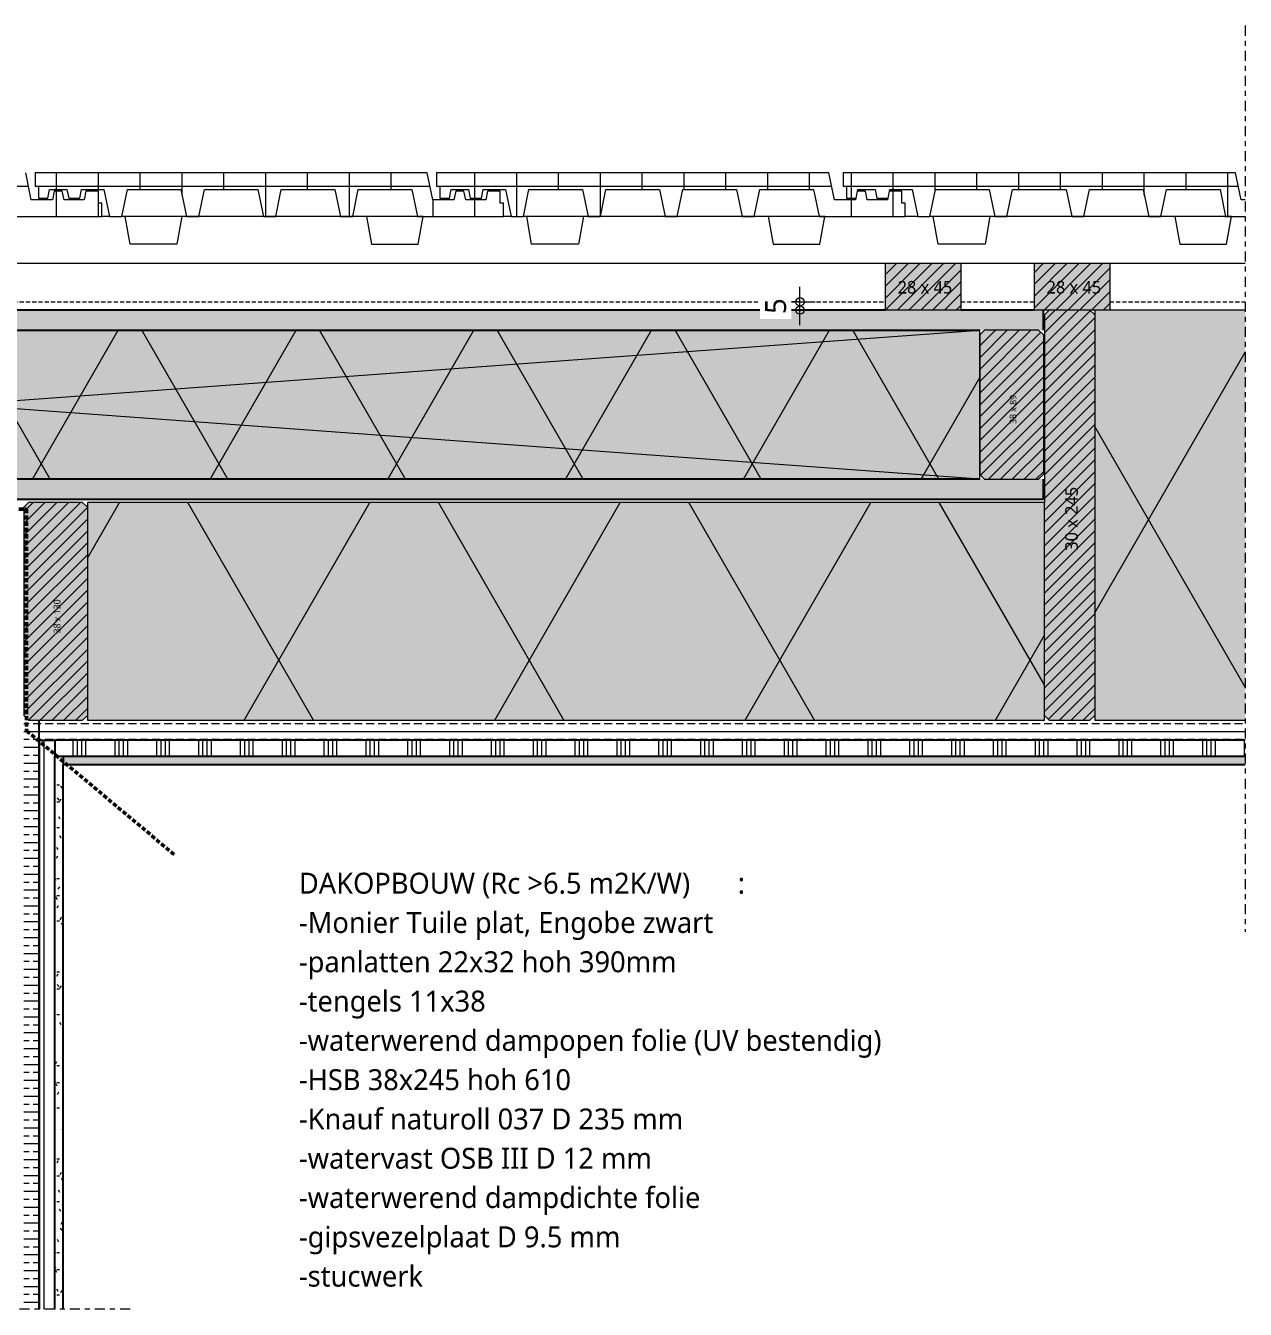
# Model space of a CAD drawing. Header units: millimetres. Extents: x 2927 to 18500, y -7154 to 6447.
# Drawn here: x 9832 to 10560, y 4279 to 5046 of the extents above; entities that cross this region are included whole.
import ezdxf

# ---------------------------------------------------------------- set-up
doc = ezdxf.new("R2010")
doc.units = ezdxf.units.MM
doc.linetypes.add('MV_center', pattern=[15, 6, -3, 3, -3])
doc.linetypes.add('MV_hidden', pattern=[3.75, 2.5, -1.25])
for name, color, linetype, lineweight in [('A-ANNO-DIMS', 211, 'Continuous', 13), ('A-ANNO-DIMS-5', 211, 'Continuous', 13), ('A-ANNO-NOTE', 131, 'Continuous', 18), ('A-DETL', 90, 'Continuous', 13), ('A-DETL-GENF', 92, 'Continuous', 18), ('A-DETL-MEDM', 33, 'Continuous', 18), ('G-ANNO-TEXT', 231, 'Continuous', 13)]:
    doc.layers.add(name, color=color, linetype=linetype, lineweight=lineweight)
doc.styles.add('Segoe UI', font='segoeui.ttf', dxfattribs={"height": 7.5})
doc.styles.add('Segoe UI_1', font='segoeui.ttf', dxfattribs={"height": 4})
doc.styles.add('Segoe UI_3', font='segoeui.ttf', dxfattribs={"height": 12.5})
doc.styles.add('Segoe UI_B', font='segoeui.ttf', dxfattribs={"height": 12.5})
doc.dimstyles.new('2_5_mm', dxfattribs={"dimscale": 304.8, "dimtxt": 13.092049, "dimasz": 0.016404, "dimexe": 0.029528, "dimexo": 0.0625, "dimgap": 0.014764, "dimtad": 1, "dimdec": 0, "dimzin": 0, "dimdsep": 46, "dimtxsty": 'Segoe UI_3', "dimblk1": 'DOTBLANK', "dimblk2": 'DOTBLANK', "dimsah": 1, "dimcen": 0.09, "dimdle": 0.029528, "dimazin": 0, "dimtfac": 1, "dimtdec": 4, "dimtix": 1, "dimtmove": 0, "dimatfit": 3, "dimfxl": 0.029528, "dimfxlon": 1, "dimtvp": 1, "dimtfill": 1, "dimtolj": 1, "dimtzin": 0, "dimarcsym": 2})
pattern_1 = [(0, (0, 0), (20.32, 5.08), [1.676, -13.564, 1.676, -13.564, -81.28]), (0, (0, 0), (20.32, 5.08), [-30.48, 1.676, -28.804, 1.676, -13.564, -35.56]), (0, (0, 0), (20.32, 5.08), [-76.2, 1.676, -8.484, 1.676, -23.724]), (120, (7.62, 2.54), (-14.559409, 15.0576362), [1.676, -13.564, 1.676, -13.564, -81.28]), (120, (7.62, 2.54), (-14.559409, 15.0576362), [-30.48, 1.676, -28.804, 1.676, -13.564, -35.56]), (120, (7.62, 2.54), (-14.559409, 15.0576362), [-76.2, 1.676, -8.484, 1.676, -23.724]), (240, (10.16, 12.7), (-5.760591, -20.1376362), [1.676, -13.564, 1.676, -13.564, -81.28]), (240, (10.16, 12.7), (-5.760591, -20.1376362), [-30.48, 1.676, -28.804, 1.676, -13.564, -35.56]), (240, (10.16, 12.7), (-5.760591, -20.1376362), [-76.2, 1.676, -8.484, 1.676, -23.724])]
pattern_2 = [(0, (0, 0), (0, 9.476), []), (0, (0, 4.738), (0, 9.476), [4.738, -2.369])]
pattern_3 = [(90, (10, 0), (-25, 1e-15), []), (90, (12.5, 0), (-25, 1e-15), []), (90, (15, 0), (-25, 1e-15), []), (90, (17.5, 0), (-25, 1e-15), [])]
pattern_4 = [(0, (0, 0), (0, 25), []), (90, (0, 0), (-25, 1e-15), [])]

# ---------------------------------------------------------------- blocks, each defined once
blk = doc.blocks.new('42 isolatie - Type 1-3770587-Details Domera')
at = {"layer": 'A-DETL-GENF'}
blk.add_hatch(color=256, dxfattribs=at).paths.add_polyline_path([(90.28, 0.8), (90.28, 245.8), (0.28, 245.8), (0.28, 0.8)])
at = {"layer": 'A-DETL-GENF', "lineweight": 13}
h = blk.add_hatch(dxfattribs=at)
h.set_pattern_fill('FP_1', color=256, style=0, pattern_type=2)
h.set_pattern_definition([(60, (-7106.72, 250.62), (-216.506, 125), []), (120, (-7106.72, 250.62), (-216.506, -125), [])])
h.paths.add_polyline_path([(90.28, 0.8), (90.28, 245.8), (0.28, 245.8), (0.28, 0.8)])
at = {"layer": 'A-DETL-GENF'}
for p, q in [((0.28, 245.8), (0.28, 242.97)), ((90.28, 245.8), (9.28, 245.8)), ((90.28, 245.8), (9.28, 245.8)), ((0.28, 242.97), (0.28, 3.63)), ((0.28, 3.63), (0.28, 0.8)), ((0.28, 0.8), (90.28, 0.8)), ((0.28, 0.8), (90.28, 0.8))]:
    blk.add_line(p, q, dxfattribs=at)
blk = doc.blocks.new('00 hout_rechthoekig_sls - SLS 38x130-4309769-Details Domera')
at = {"layer": 'A-DETL-GENF'}
blk.add_hatch(color=256, dxfattribs=at).paths.add_polyline_path([(130, -35.17), (130, -2.83), (127.17, 0), (2.83, 0), (0, -2.83), (0, -35.17), (2.83, -38), (127.17, -38)])
at = {"layer": 'A-DETL-MEDM', "lineweight": 13}
h = blk.add_hatch(dxfattribs=at)
h.set_pattern_fill('FP_27', color=256, style=0, pattern_type=2)
h.set_pattern_definition([(135, (4761.016, -9868.421), (-3.535534, -3.535534), [])])
h.paths.add_polyline_path([(130, -2.83), (127.17, 0), (2.83, 0), (0, -2.83), (0, -35.17), (2.83, -38), (127.17, -38), (130, -35.17)])
at = {"layer": 'A-DETL-MEDM'}
for p, q in [((0, -2.83), (2.83, 0)), ((2.83, 0), (0, -2.83)), ((127.17, 0), (130, -2.83)), ((0, -2.83), (0, -35.17)), ((127.17, 0), (130, -2.83)), ((130, -35.17), (130, -2.83)), ((2.83, -38), (0, -35.17)), ((0, -35.17), (2.83, -38)), ((2.83, -38), (127.17, -38)), ((130, -35.17), (127.17, -38)), ((127.17, -38), (130, -35.17))]:
    blk.add_line(p, q, dxfattribs=at)
blk = doc.blocks.new('42 isolatie - Type 1-3770469-Details Domera')
at = {"layer": 'A-DETL-GENF'}
blk.add_hatch(color=256, dxfattribs=at).paths.add_polyline_path([(1218.57, 0.8), (1218.57, 89.8), (0.28, 89.8), (0.28, 0.8), (975.08, 0.8)])
at = {"layer": 'A-DETL-GENF', "lineweight": 13}
h = blk.add_hatch(dxfattribs=at)
h.set_pattern_fill('FP_28', color=256, style=0, pattern_type=2)
h.set_pattern_definition([(60, (-357.56, 184.11), (-79.6743, 46), []), (120, (-357.56, 184.11), (-79.6743, -46), [])])
h.paths.add_polyline_path([(1218.57, 0.8), (1218.57, 89.8), (0.28, 89.8), (0.28, 0.8), (975.08, 0.8)])
at = {"layer": 'A-DETL-GENF'}
for p, q in [((1218.57, 89.8), (0.28, 89.8)), ((0.28, 89.8), (0.28, 86.97)), ((0.28, 86.97), (0.28, 3.63)), ((1218.57, 86.97), (1218.57, 89.8)), ((1218.57, 3.63), (1218.57, 86.97)), ((0.28, 3.63), (0.28, 0.8)), ((0.28, 0.8), (1218.57, 0.8)), ((1218.57, 0.8), (1218.57, 3.63))]:
    blk.add_line(p, q, dxfattribs=at)
blk = doc.blocks.new('00 hout_rechthoekig_sls - SLS 38x89-V10-Details Domera')
at = {"layer": 'A-DETL-GENF'}
blk.add_hatch(color=256, dxfattribs=at).paths.add_polyline_path([(89, -2.83), (86.17, 0), (2.83, 0), (0, -2.83), (0, -35.17), (2.83, -38), (86.17, -38), (89, -35.17)])
at = {"layer": 'A-DETL-MEDM', "lineweight": 13}
h = blk.add_hatch(dxfattribs=at)
h.set_pattern_fill('FP_30', color=256, style=0, pattern_type=2)
h.set_pattern_definition([(135, (4864.016, -10439.712), (-3.535534, -3.535534), [])])
h.paths.add_polyline_path([(89, -2.83), (86.17, 0), (2.83, 0), (0, -2.83), (0, -35.17), (2.83, -38), (86.17, -38), (89, -35.17)])
at = {"layer": 'A-DETL-MEDM'}
for p, q in [((0, -2.83), (2.83, 0)), ((2.83, 0), (0, -2.83)), ((2.83, 0), (86.17, 0)), ((86.17, 0), (89, -2.83)), ((0, -2.83), (0, -35.17)), ((86.17, 0), (89, -2.83)), ((89, -35.17), (89, -2.83)), ((2.83, -38), (0, -35.17)), ((0, -35.17), (2.83, -38)), ((2.83, -38), (86.17, -38)), ((89, -35.17), (86.17, -38)), ((86.17, -38), (89, -35.17))]:
    blk.add_line(p, q, dxfattribs=at)
blk = doc.blocks.new('00 hout_rechthoekig_sls - SLS 30x245-4309770-Details Domera')
at = {"layer": 'A-DETL-GENF'}
blk.add_hatch(color=256, dxfattribs=at).paths.add_polyline_path([(245, -27.17), (245, -2.83), (242.17, 0), (2.83, 0), (0, -2.83), (0, -27.17), (2.83, -30), (242.17, -30)])
at = {"layer": 'A-DETL-MEDM', "lineweight": 13}
h = blk.add_hatch(dxfattribs=at)
h.set_pattern_fill('FP_31', color=256, style=0, pattern_type=2)
h.set_pattern_definition([(135, (4876.016, -10470.421), (-3.535534, -3.535534), [])])
h.paths.add_polyline_path([(245, -27.17), (245, -2.83), (242.17, 0), (2.83, 0), (0, -2.83), (0, -27.17), (2.83, -30), (242.17, -30)])
at = {"layer": 'A-DETL-MEDM'}
for p, q in [((0, -2.83), (2.83, 0)), ((2.83, 0), (0, -2.83)), ((2.83, 0), (242.17, 0)), ((242.17, 0), (245, -2.83)), ((242.17, 0), (245, -2.83)), ((245, -27.17), (245, -2.83)), ((2.83, -30), (0, -27.17)), ((0, -27.17), (2.83, -30)), ((2.83, -30), (115, -30)), ((245, -27.17), (242.17, -30)), ((242.17, -30), (245, -27.17))]:
    blk.add_line(p, q, dxfattribs=at)
blk = doc.blocks.new('42 isolatie - Type 1-3770528-Details Domera')
at = {"layer": 'A-DETL-GENF'}
blk.add_hatch(color=256, dxfattribs=at).paths.add_polyline_path([(572.28, 0.8), (572.28, 130.8), (0.28, 130.8), (0.28, 0.8), (290.08, 0.8)])
at = {"layer": 'A-DETL-GENF', "lineweight": 13}
h = blk.add_hatch(dxfattribs=at)
h.set_pattern_fill('FP_32', color=256, style=0, pattern_type=2)
h.set_pattern_definition([(60, (-268.18, 130.8), (-112.237, 64.8), []), (120, (-268.18, 130.8), (-112.237, -64.8), [])])
h.paths.add_polyline_path([(572.28, 0.8), (572.28, 130.8), (0.28, 130.8), (0.28, 0.8), (290.08, 0.8)])
at = {"layer": 'A-DETL-GENF'}
for p, q in [((572.28, 130.8), (0.28, 130.8)), ((0.28, 130.8), (0.28, 0.8)), ((572.28, 130.8), (0.28, 130.8)), ((0.28, 130.8), (0.28, 0.8)), ((572.28, 0.8), (572.28, 130.8)), ((572.28, 0.8), (572.28, 130.8)), ((0.28, 0.8), (572.28, 0.8)), ((0.28, 0.8), (572.28, 0.8))]:
    blk.add_line(p, q, dxfattribs=at)
blk = doc.blocks.new('00 hout_rechthoekig_sls - Vuren Gewolmaniseerd 28x45-V11-Details Domera')
at = {"layer": 'A-DETL-GENF', "lineweight": 13}
blk.add_hatch(color=256, dxfattribs=at).paths.add_polyline_path([(45, -28), (45, 0), (0, 0), (0, -28)])
at = {"layer": 'A-DETL-MEDM', "lineweight": 13}
h = blk.add_hatch(dxfattribs=at)
h.set_pattern_fill('FP_33', color=256, style=0, pattern_type=2)
h.set_pattern_definition([(45, (-10434.421, -4904.016), (-3.535534, 3.535534), [])])
h.paths.add_polyline_path([(45, -28), (45, 0), (0, 0), (0, -28)])
at = {"layer": 'A-DETL-MEDM'}
for p, q in [((0, 0), (45, 0)), ((0, -28), (0, 0)), ((45, 0), (45, -28)), ((45, 0), (45, -28)), ((45, 0), (45, -28)), ((45, -28), (0, -28)), ((45, -28), (0, -28))]:
    blk.add_line(p, q, dxfattribs=at)
blk = doc.blocks.new('NLRS_00_DI_maskeer - Type 1-4234562-Details Domera')
at = {"layer": 'A-DETL-GENF', "linetype": 'MV_center'}
blk.add_line((350.5, 0), (-100, 0), dxfattribs=at)
blk = doc.blocks.new('00 hout_rechthoekig_sls - Vuren Gewolmaniseerd 28x45-V87-Details Domera')
at = {"layer": 'A-DETL-GENF', "lineweight": 13}
blk.add_hatch(color=256, dxfattribs=at).paths.add_polyline_path([(45, -28), (45, 0), (0, 0), (0, -28)])
at = {"layer": 'A-DETL-MEDM', "lineweight": 13}
h = blk.add_hatch(dxfattribs=at)
h.set_pattern_fill('FP_136', color=256, style=0, pattern_type=2)
h.set_pattern_definition([(45, (-10345.421, -4904.016), (-3.535534, 3.535534), [])])
h.paths.add_polyline_path([(45, -28), (45, 0), (0, 0), (0, -28)])
at = {"layer": 'A-DETL-MEDM'}
for p, q in [((0, 0), (45, 0)), ((0, -28), (0, 0)), ((45, 0), (45, -28)), ((45, 0), (45, -28)), ((45, 0), (45, -28)), ((45, -28), (0, -28)), ((45, -28), (0, -28))]:
    blk.add_line(p, q, dxfattribs=at)
blk = doc.blocks.new('NLRS_00_DI_maskeer - Type 1-4234561-Details Domera')
at = {"layer": 'A-DETL-GENF', "linetype": 'MV_center'}
blk.add_line((-100, 0), (441.5, 0), dxfattribs=at)
blk = doc.blocks.new('DIMBLOCK304-Details Domera')
at = {"layer": 'A-ANNO-DIMS-5'}
for p, q in [((10294.28, 4867.02), (10294.28, 4890.02)), ((10294.28, 4881.02), (10285.28, 4881.02)), ((10294.28, 4881.02), (10303.28, 4881.02)), ((10294.28, 4876.02), (10285.28, 4876.02)), ((10294.28, 4876.02), (10303.28, 4876.02))]:
    blk.add_line(p, q, dxfattribs=at)
for centre in [(10294.28, 4881.02), (10294.28, 4876.02)]:
    blk.add_circle(centre, 2.5, dxfattribs=at)
at = {"layer": 'A-ANNO-DIMS-5', "color": 0, "insert": (10273.47, 4873.76), "char_height": 12.5, "width": 11.4258, "attachment_point": 1, "rotation": 90, "line_spacing_factor": 1.142579, "style": 'Segoe UI_3', "bg_fill": 3, "box_fill_scale": 1.25, "bg_fill_color": 9, "bg_fill_true_color": 13158600, "bg_fill_transparency": 0}
blk.add_mtext('5', dxfattribs=at)
blk = doc.blocks.new('_DotBlank')
at = {"color": 0, "linetype": 'ByBlock', "lineweight": -2}
blk.add_line((-0.5, 0), (-1, 0), dxfattribs=at)
blk.add_circle((0, 0), 0.5, dxfattribs=at)

msp = doc.modelspace()

# ---------------------------------------------------------------- hatches: boundary and pattern name
at = {"layer": 'A-DETL-GENF', "lineweight": 13}
h = msp.add_hatch(dxfattribs=at)
h.set_pattern_fill('FP_2', color=253, style=0, pattern_type=2)
h.set_pattern_definition(pattern_4)
h.paths.add_polyline_path([(9825.67, 4932.02), (9877.13, 4932.02), (9877.13, 4940.02), (9875.13, 4940.02), (9875.13, 4947.02), (9867.57, 4947.02), (9866.51, 4942.02), (9854.51, 4942.02), (9853.45, 4947.02), (9848.57, 4947.02), (9847.51, 4942.02), (9834.9, 4942.02), (9831.55, 4958.02), (9597.13, 4958.02), (9597.13, 4950.02), (9599.13, 4950.02), (9599.13, 4943.02), (9604.82, 4943.02), (9605.88, 4948.02), (9616.19, 4948.02), (9617.25, 4943.02), (9623.95, 4943.02), (9625.01, 4948.02), (9638.32, 4948.02), (9641.67, 4932.02), (9648.97, 4932.02), (9652.32, 4948.02), (9684.32, 4948.02), (9687.67, 4932.02), (9694.97, 4932.02), (9698.32, 4948.02), (9730.32, 4948.02), (9733.67, 4932.02), (9740.97, 4932.02), (9744.32, 4948.02), (9776.32, 4948.02), (9779.67, 4932.02), (9786.97, 4932.02), (9790.32, 4948.02), (9822.32, 4948.02)])
h = msp.add_hatch(dxfattribs=at)
h.set_pattern_fill('FP_2', color=253, style=0, pattern_type=2)
h.set_pattern_definition(pattern_4)
h.paths.add_polyline_path([(9888.97, 4932.02), (9892.32, 4948.02), (9924.32, 4948.02), (9927.67, 4932.02), (9934.97, 4932.02), (9938.32, 4948.02), (9970.32, 4948.02), (9973.67, 4932.02), (9980.97, 4932.02), (9984.32, 4948.02), (10016.32, 4948.02), (10019.67, 4932.02), (10026.97, 4932.02), (10030.32, 4948.02), (10062.32, 4948.02), (10065.67, 4932.02), (10117.13, 4932.02), (10117.13, 4940.02), (10115.13, 4940.02), (10115.13, 4947.02), (10107.57, 4947.02), (10106.51, 4942.02), (10094.51, 4942.02), (10093.45, 4947.02), (10088.57, 4947.02), (10087.51, 4942.02), (10074.9, 4942.02), (10071.55, 4958.02), (9837.13, 4958.02), (9837.13, 4950.02), (9839.13, 4950.02), (9839.13, 4943.02), (9844.82, 4943.02), (9845.88, 4948.02), (9856.19, 4948.02), (9857.25, 4943.02), (9863.95, 4943.02), (9865.01, 4948.02), (9878.32, 4948.02), (9881.67, 4932.02), (9882.92, 4932.02)])
h = msp.add_hatch(dxfattribs=at)
h.set_pattern_fill('FP_2', color=253, style=0, pattern_type=2)
h.set_pattern_definition(pattern_4)
h.paths.add_polyline_path([(10357.13, 4932.02), (10357.13, 4940.02), (10355.13, 4940.02), (10355.13, 4947.02), (10347.8, 4947.02), (10346.95, 4943.02), (10346.72, 4943.02), (10346.51, 4942.02), (10334.51, 4942.02), (10333.45, 4947.02), (10328.66, 4947.02), (10327.82, 4943.02), (10327.72, 4943.02), (10327.51, 4942.02), (10314.9, 4942.02), (10311.55, 4958.02), (10077.13, 4958.02), (10077.13, 4950.02), (10079.13, 4950.02), (10079.13, 4943.02), (10084.82, 4943.02), (10085.88, 4948.02), (10096.19, 4948.02), (10097.25, 4943.02), (10103.95, 4943.02), (10105.01, 4948.02), (10118.32, 4948.02), (10121.67, 4932.02), (10128.97, 4932.02), (10132.32, 4948.02), (10164.32, 4948.02), (10167.67, 4932.02), (10174.97, 4932.02), (10178.32, 4948.02), (10210.32, 4948.02), (10213.67, 4932.02), (10220.97, 4932.02), (10224.32, 4948.02), (10256.32, 4948.02), (10259.67, 4932.02), (10266.97, 4932.02), (10270.32, 4948.02), (10302.32, 4948.02), (10305.67, 4932.02)])
h = msp.add_hatch(dxfattribs=at)
h.set_pattern_fill('FP_2', color=253, style=0, pattern_type=2)
h.set_pattern_definition(pattern_4)
h.paths.add_polyline_path([(10410.67, 4932.02), (10417.97, 4932.02), (10421.32, 4948.02), (10453.32, 4948.02), (10456.67, 4932.02), (10463.97, 4932.02), (10467.32, 4948.02), (10499.32, 4948.02), (10502.67, 4932.02), (10509.97, 4932.02), (10513.32, 4948.02), (10545.32, 4948.02), (10548.67, 4932.02), (10560.42, 4932.02), (10560.42, 4942.02), (10557.9, 4942.02), (10554.55, 4958.02), (10320.13, 4958.02), (10320.13, 4950.02), (10322.13, 4950.02), (10322.13, 4943.02), (10327.82, 4943.02), (10328.88, 4948.02), (10339.19, 4948.02), (10340.25, 4943.02), (10346.95, 4943.02), (10348.01, 4948.02), (10361.32, 4948.02), (10364.67, 4932.02), (10371.97, 4932.02), (10375.32, 4948.02), (10407.32, 4948.02)])
h = msp.add_hatch(dxfattribs=at)
h.set_pattern_fill('FP_4', color=250, style=0, pattern_type=2)
h.set_pattern_definition(pattern_2)
h.paths.add_polyline_path([(9148.25, 4864.02), (10439.71, 4864.02), (10439.71, 4876.02), (9145.42, 4876.02), (9145.42, 4871.02), (9145.57, 4871.02), (9145.57, 4864.02)])
h = msp.add_hatch(dxfattribs=at)
h.set_pattern_fill('FP_4', color=250, style=0, pattern_type=2)
h.set_pattern_definition(pattern_2)
h.paths.add_polyline_path([(9149.42, 4763.02), (10439.71, 4763.02), (10439.71, 4775.02), (9145.57, 4775.02), (9145.57, 4763.02), (9148.25, 4763.02)])
h = msp.add_hatch(dxfattribs=at)
h.set_pattern_fill('FP_4', color=250, style=0, pattern_type=2)
h.set_pattern_definition(pattern_2)
h.paths.add_polyline_path([(9830.42, 4278.91), (9839.42, 4278.91), (9839.42, 4631.02), (9830.42, 4631.02), (9830.42, 4443.2)])
h = msp.add_hatch(dxfattribs=at)
h.set_pattern_fill('FP_4', color=250, style=0, pattern_type=2)
h.set_pattern_definition(pattern_2)
h.paths.add_polyline_path([(10560.42, 4619.02), (10560.42, 4631.02), (9839.42, 4631.02), (9839.42, 4619.02), (10470.42, 4619.02)])
h = msp.add_hatch(dxfattribs=at)
h.set_pattern_fill('FP_6', color=253, style=0, pattern_type=2)
h.set_pattern_definition(pattern_3)
h.paths.add_polyline_path([(9848.92, 4278.91), (9848.92, 4619.02), (9839.42, 4619.02), (9839.42, 4278.91)])
h = msp.add_hatch(dxfattribs=at)
h.set_pattern_fill('FP_6', color=253, style=0, pattern_type=2)
h.set_pattern_definition(pattern_3)
h.paths.add_polyline_path([(10560.42, 4609.52), (10560.42, 4619.02), (9848.92, 4619.02), (9848.92, 4609.52), (10158.22, 4609.52)])
h = msp.add_hatch(dxfattribs=at)
h.set_pattern_fill('FP_5', color=253, style=0, pattern_type=2)
h.set_pattern_definition(pattern_1)
h.paths.add_polyline_path([(9853.92, 4278.91), (9853.92, 4609.52), (9848.92, 4609.52), (9848.92, 4278.91)])
h = msp.add_hatch(dxfattribs=at)
h.set_pattern_fill('FP_5', color=253, style=0, pattern_type=2)
h.set_pattern_definition(pattern_1)
h.paths.add_polyline_path([(10560.42, 4604.52), (10560.42, 4609.52), (9853.92, 4609.52), (9853.92, 4604.52), (10158.22, 4604.52)])

# ---------------------------------------------------------------- linework, layer by layer
at = {"layer": 'A-DETL', "lineweight": 18}
for p, q in [((9834.9, 4942.02), (9831.55, 4958.02)), ((9837.13, 4958.02), (9837.13, 4950.02)), ((10071.55, 4958.02), (9837.13, 4958.02)), ((10074.9, 4942.02), (10071.55, 4958.02)), ((10077.13, 4958.02), (10077.13, 4950.02)), ((10311.55, 4958.02), (10077.13, 4958.02)), ((10314.9, 4942.02), (10311.55, 4958.02)), ((10320.13, 4958.02), (10320.13, 4950.02)), ((10554.55, 4958.02), (10320.13, 4958.02)), ((10557.9, 4942.02), (10554.55, 4958.02)), ((9837.13, 4950.02), (9839.13, 4950.02)), ((9839.13, 4950.02), (9839.13, 4943.02)), ((9844.82, 4943.02), (9845.88, 4948.02)), ((9845.88, 4948.02), (9856.19, 4948.02)), ((9856.19, 4948.02), (9857.25, 4943.02)), ((9863.95, 4943.02), (9865.01, 4948.02)), ((9865.01, 4948.02), (9878.32, 4948.02)), ((9878.32, 4948.02), (9881.67, 4932.02)), ((9888.97, 4932.02), (9892.32, 4948.02)), ((9892.32, 4948.02), (9924.32, 4948.02)), ((9924.32, 4948.02), (9927.67, 4932.02)), ((9934.97, 4932.02), (9938.32, 4948.02)), ((9938.32, 4948.02), (9970.32, 4948.02)), ((9970.32, 4948.02), (9973.67, 4932.02)), ((9980.97, 4932.02), (9984.32, 4948.02)), ((9984.32, 4948.02), (10016.32, 4948.02)), ((10016.32, 4948.02), (10019.67, 4932.02)), ((10026.97, 4932.02), (10030.32, 4948.02)), ((10030.32, 4948.02), (10062.32, 4948.02)), ((10062.32, 4948.02), (10065.67, 4932.02)), ((10077.13, 4950.02), (10079.13, 4950.02)), ((10079.13, 4950.02), (10079.13, 4943.02)), ((10084.82, 4943.02), (10085.88, 4948.02)), ((10085.88, 4948.02), (10096.19, 4948.02)), ((10096.19, 4948.02), (10097.25, 4943.02)), ((10103.95, 4943.02), (10105.01, 4948.02)), ((10105.01, 4948.02), (10118.32, 4948.02)), ((10118.32, 4948.02), (10121.67, 4932.02)), ((10128.97, 4932.02), (10132.32, 4948.02)), ((10132.32, 4948.02), (10164.32, 4948.02)), ((10164.32, 4948.02), (10167.67, 4932.02)), ((10174.97, 4932.02), (10178.32, 4948.02)), ((10178.32, 4948.02), (10210.32, 4948.02)), ((10210.32, 4948.02), (10213.67, 4932.02)), ((10220.97, 4932.02), (10224.32, 4948.02)), ((10224.32, 4948.02), (10256.32, 4948.02)), ((10256.32, 4948.02), (10259.67, 4932.02)), ((10266.97, 4932.02), (10270.32, 4948.02)), ((10270.32, 4948.02), (10302.32, 4948.02)), ((10302.32, 4948.02), (10305.67, 4932.02)), ((10320.13, 4950.02), (10322.13, 4950.02)), ((10322.13, 4950.02), (10322.13, 4943.02)), ((10327.82, 4943.02), (10328.88, 4948.02)), ((10328.88, 4948.02), (10339.19, 4948.02)), ((10339.19, 4948.02), (10340.25, 4943.02)), ((10346.95, 4943.02), (10348.01, 4948.02)), ((10348.01, 4948.02), (10361.32, 4948.02)), ((10361.32, 4948.02), (10364.67, 4932.02)), ((10371.97, 4932.02), (10375.32, 4948.02)), ((10375.32, 4948.02), (10407.32, 4948.02)), ((10407.32, 4948.02), (10410.67, 4932.02)), ((10417.97, 4932.02), (10421.32, 4948.02)), ((10421.32, 4948.02), (10453.32, 4948.02)), ((10453.32, 4948.02), (10456.67, 4932.02)), ((10463.97, 4932.02), (10467.32, 4948.02)), ((10467.32, 4948.02), (10499.32, 4948.02)), ((10499.32, 4948.02), (10502.67, 4932.02)), ((10509.97, 4932.02), (10513.32, 4948.02)), ((10513.32, 4948.02), (10545.32, 4948.02)), ((10545.32, 4948.02), (10548.67, 4932.02)), ((9847.51, 4942.02), (9834.9, 4942.02)), ((9839.13, 4943.02), (9844.82, 4943.02)), ((9848.57, 4947.02), (9847.51, 4942.02)), ((9853.45, 4947.02), (9848.57, 4947.02)), ((9854.51, 4942.02), (9853.45, 4947.02)), ((9866.51, 4942.02), (9854.51, 4942.02)), ((9857.25, 4943.02), (9863.95, 4943.02)), ((9867.57, 4947.02), (9866.51, 4942.02)), ((9875.13, 4947.02), (9867.57, 4947.02)), ((9875.13, 4940.02), (9875.13, 4947.02)), ((10087.51, 4942.02), (10074.9, 4942.02)), ((10079.13, 4943.02), (10084.82, 4943.02)), ((10088.57, 4947.02), (10087.51, 4942.02)), ((10093.45, 4947.02), (10088.57, 4947.02)), ((10094.51, 4942.02), (10093.45, 4947.02)), ((10106.51, 4942.02), (10094.51, 4942.02)), ((10097.25, 4943.02), (10103.95, 4943.02)), ((10107.57, 4947.02), (10106.51, 4942.02)), ((10115.13, 4947.02), (10107.57, 4947.02)), ((10115.13, 4940.02), (10115.13, 4947.02)), ((10327.51, 4942.02), (10314.9, 4942.02)), ((10322.13, 4943.02), (10327.82, 4943.02)), ((10327.72, 4943.02), (10327.51, 4942.02)), ((10333.45, 4947.02), (10328.66, 4947.02)), ((10334.51, 4942.02), (10333.45, 4947.02)), ((10346.51, 4942.02), (10334.51, 4942.02)), ((10340.25, 4943.02), (10346.95, 4943.02)), ((10346.72, 4943.02), (10346.51, 4942.02)), ((10355.13, 4947.02), (10347.8, 4947.02)), ((10355.13, 4940.02), (10355.13, 4947.02)), ((10560.42, 4942.02), (10557.9, 4942.02)), ((9877.13, 4940.02), (9875.13, 4940.02)), ((9877.13, 4932.02), (9877.13, 4940.02)), ((10117.13, 4940.02), (10115.13, 4940.02)), ((10117.13, 4932.02), (10117.13, 4940.02)), ((10357.13, 4940.02), (10355.13, 4940.02)), ((10357.13, 4932.02), (10357.13, 4940.02)), ((9825.67, 4932.02), (9877.13, 4932.02)), ((9881.67, 4932.02), (9877.13, 4932.02)), ((9881.67, 4932.02), (9888.97, 4932.02)), ((9927.67, 4932.02), (9888.97, 4932.02)), ((10069.13, 4932.02), (9888.97, 4932.02)), ((9893.9, 4915.39), (9890.97, 4932.02)), ((9924.83, 4932.02), (9921.9, 4915.39)), ((9927.67, 4932.02), (9934.97, 4932.02)), ((9973.67, 4932.02), (9934.97, 4932.02)), ((9973.67, 4932.02), (9980.97, 4932.02)), ((10019.67, 4932.02), (9980.97, 4932.02)), ((10019.67, 4932.02), (10026.97, 4932.02)), ((10065.67, 4932.02), (10026.97, 4932.02)), ((10035.26, 4932.02), (10038.19, 4915.39)), ((10065.67, 4932.02), (10117.13, 4932.02)), ((10066.2, 4915.39), (10069.13, 4932.02)), ((10121.67, 4932.02), (10117.13, 4932.02)), ((10121.67, 4932.02), (10128.97, 4932.02)), ((10167.67, 4932.02), (10128.97, 4932.02)), ((10309.13, 4932.02), (10128.97, 4932.02)), ((10133.9, 4915.39), (10130.97, 4932.02)), ((10164.83, 4932.02), (10161.9, 4915.39)), ((10167.67, 4932.02), (10174.97, 4932.02)), ((10213.67, 4932.02), (10174.97, 4932.02)), ((10213.67, 4932.02), (10220.97, 4932.02)), ((10259.67, 4932.02), (10220.97, 4932.02)), ((10259.67, 4932.02), (10266.97, 4932.02)), ((10305.67, 4932.02), (10266.97, 4932.02)), ((10275.26, 4932.02), (10278.19, 4915.39)), ((10305.67, 4932.02), (10357.13, 4932.02)), ((10306.2, 4915.39), (10309.13, 4932.02)), ((10364.67, 4932.02), (10357.13, 4932.02)), ((10364.67, 4932.02), (10371.97, 4932.02)), ((10410.67, 4932.02), (10371.97, 4932.02)), ((10552.13, 4932.02), (10371.97, 4932.02)), ((10376.9, 4915.39), (10373.97, 4932.02)), ((10407.83, 4932.02), (10404.9, 4915.39)), ((10410.67, 4932.02), (10417.97, 4932.02)), ((10456.67, 4932.02), (10417.97, 4932.02)), ((10456.67, 4932.02), (10463.97, 4932.02)), ((10502.67, 4932.02), (10463.97, 4932.02)), ((10502.67, 4932.02), (10509.97, 4932.02)), ((10548.67, 4932.02), (10509.97, 4932.02)), ((10518.26, 4932.02), (10521.19, 4915.39)), ((10548.67, 4932.02), (10560.42, 4932.02)), ((10549.2, 4915.39), (10552.13, 4932.02)), ((9921.9, 4915.39), (9893.9, 4915.39)), ((10038.19, 4915.39), (10066.2, 4915.39)), ((10161.9, 4915.39), (10133.9, 4915.39)), ((10278.19, 4915.39), (10306.2, 4915.39)), ((10404.9, 4915.39), (10376.9, 4915.39)), ((10521.19, 4915.39), (10549.2, 4915.39)), ((9790.42, 4904.02), (10345.42, 4904.02)), ((10390.42, 4904.02), (10434.42, 4904.02)), ((10479.42, 4904.02), (10560.42, 4904.02)), ((9183.42, 4775.02), (10401.71, 4864.02)), ((10401.71, 4775.02), (9184.13, 4864.02))]:
    msp.add_line(p, q, dxfattribs=at)
at = {"layer": 'A-DETL', "linetype": 'MV_hidden', "lineweight": 18}
for p, q in [((9790.42, 4881.02), (10345.42, 4881.02)), ((10390.42, 4881.02), (10434.42, 4881.02)), ((10479.42, 4881.02), (10560.42, 4881.02))]:
    msp.add_line(p, q, dxfattribs=at)
at = {"layer": 'A-DETL', "lineweight": 25}
for p, q in [((10345.42, 4876.02), (9790.42, 4876.02)), ((10434.42, 4876.02), (10390.42, 4876.02)), ((10439.71, 4864.02), (10439.71, 4876.02)), ((9183.42, 4864.02), (10401.71, 4864.02)), ((10401.71, 4775.02), (9183.42, 4775.02)), ((10439.71, 4763.02), (10439.71, 4775.02)), ((9549.55, 4763.02), (10439.71, 4763.02)), ((9839.42, 4631.02), (9839.42, 4619.02)), ((9839.42, 4619.02), (9839.42, 4278.91)), ((9839.42, 4619.02), (9848.92, 4619.02)), ((10560.42, 4619.02), (9848.92, 4619.02)), ((9848.92, 4619.02), (9848.92, 4609.52)), ((9848.92, 4278.91), (9848.92, 4609.52)), ((9848.92, 4609.52), (10560.42, 4609.52)), ((9853.92, 4609.52), (9853.92, 4604.52)), ((9853.92, 4278.91), (9853.92, 4604.52)), ((9853.92, 4604.52), (10560.42, 4604.52))]:
    msp.add_line(p, q, dxfattribs=at)
at = {"layer": 'A-DETL', "linetype": 'MV_hidden', "lineweight": 50}
for p, q in [((9591.26, 4757.14), (9832.14, 4757.14)), ((9832.14, 4757.14), (9832.14, 4624.64)), ((9832.14, 4624.64), (9920.24, 4550.72))]:
    msp.add_line(p, q, dxfattribs=at)

# ---------------------------------------------------------------- block references
at = {"layer": 'A-DETL-GENF', "linetype": 'MV_center', "rotation": 269.9999999999999}
msp.add_blockref('NLRS_00_DI_maskeer - Type 1-4234561-Details Domera', (10560.42, 4946.02), dxfattribs=at)
at = {"layer": 'A-DETL-GENF'}
for name, p in [('42 isolatie - Type 1-3770587-Details Domera', (10470.14, 4630.22)), ('42 isolatie - Type 1-3770469-Details Domera', (9183.14, 4774.22)), ('42 isolatie - Type 1-3770528-Details Domera', (9868.14, 4630.22))]:
    msp.add_blockref(name, p, dxfattribs=at)
at = {"layer": 'A-DETL-GENF', "linetype": 'MV_center'}
msp.add_blockref('NLRS_00_DI_maskeer - Type 1-4234562-Details Domera', (9543.42, 4278.91), dxfattribs=at)
at = {"layer": 'A-DETL-MEDM', "lineweight": 13}
for name, p in [('00 hout_rechthoekig_sls - Vuren Gewolmaniseerd 28x45-V87-Details Domera', (10345.42, 4904.02)), ('00 hout_rechthoekig_sls - Vuren Gewolmaniseerd 28x45-V11-Details Domera', (10434.42, 4904.02))]:
    msp.add_blockref(name, p, dxfattribs=at)
at = {"layer": 'A-DETL-MEDM', "rotation": 270.0000000000001}
for name, p in [('00 hout_rechthoekig_sls - SLS 30x245-4309770-Details Domera', (10470.42, 4876.02)), ('00 hout_rechthoekig_sls - SLS 38x89-V10-Details Domera', (10439.71, 4864.02)), ('00 hout_rechthoekig_sls - SLS 38x130-4309769-Details Domera', (9868.42, 4761.02))]:
    msp.add_blockref(name, p, dxfattribs=at)

# ---------------------------------------------------------------- texts
at = {"layer": 'A-ANNO-NOTE', "lineweight": 13, "char_height": 7.5, "width": 40.4852, "attachment_point": 1, "style": 'Segoe UI'}
for insert in [(10352.66, 4893.46), (10441.66, 4893.46)]:
    msp.add_mtext('28 x 45', dxfattribs=dict(at, insert=insert))
at = {"layer": 'A-ANNO-NOTE', "lineweight": 13, "attachment_point": 1, "rotation": 90}
for s, insert, char_height, width, style in [('38 x 89', (10419.6, 4807.98), 4, 23.6498, 'Segoe UI_1'), ('30 x 245', (10452.78, 4732.23), 7.5, 47.2996, 'Segoe UI'), ('38 x 130', (9848.31, 4682.83), 4, 27.6582, 'Segoe UI_1')]:
    msp.add_mtext(s, dxfattribs=dict(at, insert=insert, char_height=char_height, width=width, style=style))
at = {"layer": 'G-ANNO-TEXT', "color": 7, "char_height": 12.5, "attachment_point": 1}
for s, insert, width, style in [('DAKOPBOUW (Rc >6.5 m2K/W)', (9994.83, 4539.8), 317.8691, 'Segoe UI_B'), (':', (10257.1, 4539.8), 4.4093, 'Segoe UI_3'), ('-Monier Tuile plat, Engobe zwart ', (9994.83, 4516.32), 312.2573, 'Segoe UI_3'), ('-panlatten 22x32 hoh 390mm', (9994.83, 4492.84), 279.7889, 'Segoe UI_3'), ('-tengels 11x38', (9994.83, 4469.35), 138.6919, 'Segoe UI_3'), ('-waterwerend dampopen folie (UV bestendig)', (9994.83, 4445.87), 430.1053, 'Segoe UI_3'), ('-HSB 38x245 hoh 610', (9994.83, 4422.39), 204.0295, 'Segoe UI_3'), ('-Knauf naturoll 037 D 235 mm ', (9994.83, 4398.91), 292.2151, 'Segoe UI_3'), ('-watervast OSB III D 12 mm', (9994.83, 4375.43), 258.1434, 'Segoe UI_3'), ('-waterwerend dampdichte folie', (9994.83, 4351.95), 294.2193, 'Segoe UI_3'), ('-gipsvezelplaat D 9.5 mm', (9994.83, 4328.46), 238.502, 'Segoe UI_3'), ('-stucwerk', (9994.83, 4304.98), 90.1898, 'Segoe UI_3')]:
    msp.add_mtext(s, dxfattribs=dict(at, insert=insert, width=width, style=style))

# ---------------------------------------------------------------- next in the draw order: dimensions: what is measured, and where the dimension line sits
at = {"layer": 'A-ANNO-DIMS'}
dim = msp.add_linear_dim(base=(10294.28, 4881.02), p1=(10303.28, 4876.02), p2=(10285.28, 4881.02), angle=90, dimstyle='2_5_mm', override={"dimpost": '<>', "dimfxl": 18.681542}, dxfattribs=at)
dim.commit()
dim.dimension.update_dxf_attribs({"geometry": 'DIMBLOCK304-Details Domera', "text_midpoint": (10283.42, 4878.52)})

doc.saveas('drawing.dxf')
